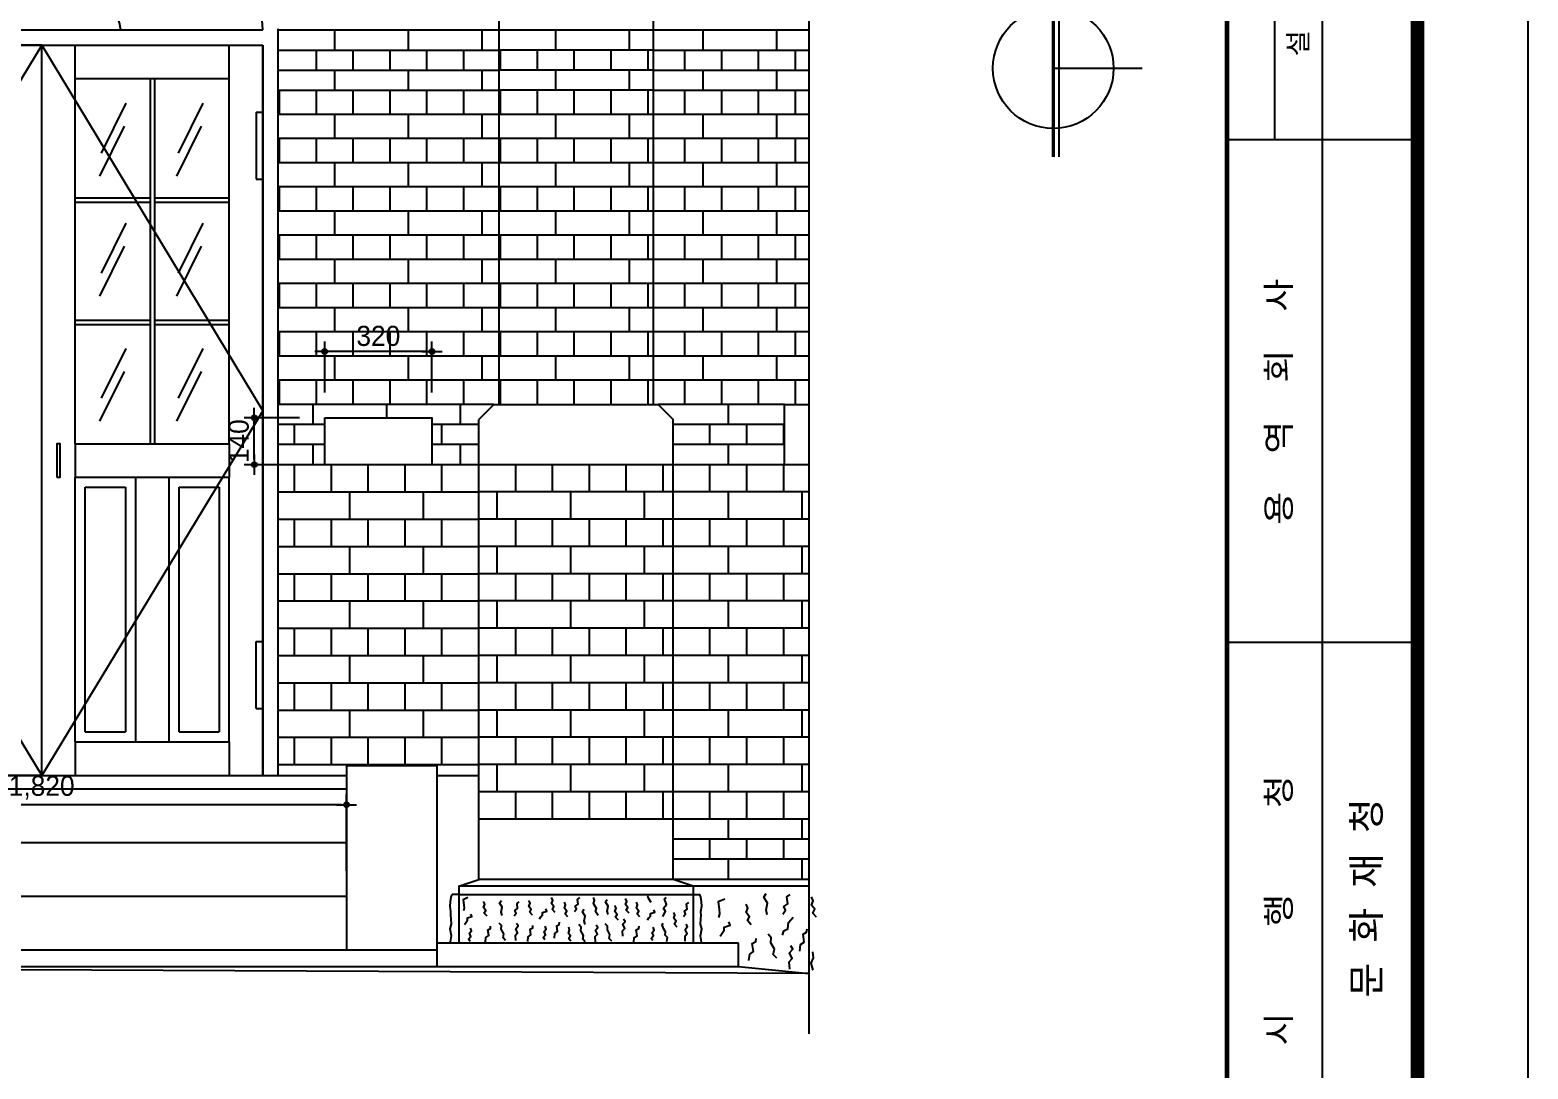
# Model space of a CAD drawing. Extents: x 139057 to 147967, y -162404 to -149789.
# Drawn here: x 143495 to 147967, y -159715 to -156614 of the extents above; entities that cross this region are included whole.
import ezdxf
from ezdxf.enums import TextEntityAlignment as Align

# ---------------------------------------------------------------- set-up
doc = ezdxf.new("R2010")
doc.units = 0
doc.header["$LTSCALE"] = 50
doc.header["$MEASUREMENT"] = 0
doc.header["$PDMODE"] = 35
doc.header["$PDSIZE"] = -10
doc.linetypes.add('CEN', pattern=[62, 60, -1, 0, -1])
doc.layers.get('0').update_dxf_attribs({"linetype": 'CONTINUOUS'})
doc.layers.get('DEFPOINTS').update_dxf_attribs({"linetype": 'CONTINUOUS'})
for name, color, linetype in [('COR', 4, 'CONTINUOUS'), ('DIM', 7, 'CONTINUOUS'), ('ele-3', 6, 'CONTINUOUS'), ('FIN', 5, 'CONTINUOUS'), ('h', 5, 'CONTINUOUS'), ('HAT', 5, 'CONTINUOUS'), ('TEX', 7, 'CONTINUOUS'), ('W-1', 3, 'CONTINUOUS'), ('W-2', 2, 'CONTINUOUS'), ('WAL', 3, 'CONTINUOUS'), ('WID', 4, 'CONTINUOUS'), ('중심선', 1, 'CEN')]:
    doc.layers.add(name, color=color, linetype=linetype)
doc.styles.add('HY울릉도M', font='HYWULM_0.TTF')
doc.styles.add('현창', font='HYWULM_0.TTF')
doc.dimstyles.new('ISO-25', dxfattribs={"dimscale": 20, "dimtxt": 4, "dimasz": 1, "dimexe": 2, "dimexo": 5, "dimtad": 1, "dimlunit": 6, "dimtxsty": '현창', "dimblk": 'DIMDOT', "dimcen": 2.5, "dimadec": 0, "dimazin": 0, "dimtfac": 1, "dimtmove": 0, "dimatfit": 3, "dimldrblk": 'DIMDOT', "dimfxl": 1, "dimarcsym": 0})

# ---------------------------------------------------------------- blocks, each defined once
blk = doc.blocks.new('20')
at = {"layer": 'COR', "linetype": 'Continuous'}
for p, q in [((252847, -53606), (252847, -57398)), ((262847, -53606), (262847, -57398)), ((282175, -54554), (262847, -54554)), ((308324, -55502), (230424, -55502)), ((308324, -55502), (230424, -55502))]:
    blk.add_line(p, q, dxfattribs=at)
at = {"layer": 'COR', "linetype": 'Continuous', "const_width": 270}
blk.add_lwpolyline([(230424, -2398), (230424, -57398), (308324, -57398), (308324, -2398)], close=True, dxfattribs=at)
at = {"layer": 'COR', "linetype": 'Continuous', "const_width": 94.8}
blk.add_lwpolyline([(308324, -53606), (230424, -53606)], dxfattribs=at)
at = {"layer": 'HAT'}
blk.add_line((226424, -59598), (310524, -59598), dxfattribs=at)
at = {"layer": 'WAL', "linetype": 'Continuous', "style": 'HY울릉도M', "width": 1.1}
for s, height, p in [('시         행         청', 474.35, (244822, -54873)), ('용    역    회    사', 474.35, (255184, -54873)), ('설   계', 379.5, (264501, -55211))]:
    blk.add_text(s, height=height, dxfattribs=at).set_placement(p)
at = {"layer": 'WAL', "linetype": 'Continuous', "style": 'HY울릉도M'}
blk.add_text('문  화  재  청', height=550, dxfattribs=at).set_placement((249739, -56656), align=Align.RIGHT)
blk = doc.blocks.new('DIMDOT')
at = {"linetype": 'Continuous'}
blk.add_line((-2, 0), (2, 0), dxfattribs=at)
for radius in [0.5, 0.25]:
    blk.add_circle((0, 0), radius, dxfattribs=at)
blk = doc.blocks.new('*D12')
at = {"color": 0, "lineweight": -2}
for p, q in [((142619.6, -159123.9), (142619.6, -158896.1)), ((144424.6, -158926.1), (142634.6, -158926.1)), ((144439.6, -159123.9), (144439.6, -158896.1))]:
    blk.add_line(p, q, dxfattribs=at)
at = {"layer": 'DEFPOINTS', "color": 0}
for p in [(142619.6, -158926.1), (142619.6, -159198.9), (144439.6, -159198.9)]:
    blk.add_point(p, dxfattribs=at)
at = {"color": 0, "lineweight": -2, "xscale": 15, "yscale": 15, "zscale": 15, "rotation": 180}
blk.add_blockref('DIMDOT', (142619.6, -158926.1), dxfattribs=at)
at = {"color": 0, "lineweight": -2, "xscale": 15, "yscale": 15, "zscale": 15}
blk.add_blockref('DIMDOT', (144439.6, -158926.1), dxfattribs=at)
at = {"color": 0, "insert": (143529.6, -158875.2), "char_height": 60, "attachment_point": 5, "style": '현창'}
blk.add_mtext('1,820', dxfattribs=at)
blk = doc.blocks.new('*D37')
at = {"color": 0, "lineweight": -2}
for p, q in [((144374.6, -157696.3), (144374.6, -157543.5)), ((144694.6, -157696.3), (144694.6, -157543.5)), ((144679.6, -157573.5), (144389.6, -157573.5))]:
    blk.add_line(p, q, dxfattribs=at)
at = {"layer": 'DEFPOINTS', "color": 0}
for p in [(144374.6, -157573.5), (144374.6, -157771.3), (144694.6, -157771.3)]:
    blk.add_point(p, dxfattribs=at)
at = {"color": 0, "lineweight": -2, "xscale": 15, "yscale": 15, "zscale": 15, "rotation": 180}
blk.add_blockref('DIMDOT', (144374.6, -157573.5), dxfattribs=at)
at = {"color": 0, "lineweight": -2, "xscale": 15, "yscale": 15, "zscale": 15}
blk.add_blockref('DIMDOT', (144694.6, -157573.5), dxfattribs=at)
at = {"color": 0, "insert": (144534.6, -157527.3), "char_height": 60, "attachment_point": 5, "style": '현창'}
blk.add_mtext('320', dxfattribs=at)
blk = doc.blocks.new('*D38')
at = {"color": 0, "lineweight": -2}
for p, q in [((144299.6, -157771.3), (144134.2, -157771.3)), ((144164.2, -157896.3), (144164.2, -157786.3)), ((144299.6, -157911.3), (144134.2, -157911.3))]:
    blk.add_line(p, q, dxfattribs=at)
at = {"layer": 'DEFPOINTS', "color": 0}
for p in [(144164.2, -157771.3), (144374.6, -157771.3), (144374.6, -157911.3)]:
    blk.add_point(p, dxfattribs=at)
at = {"color": 0, "lineweight": -2, "xscale": 15, "yscale": 15, "zscale": 15}
for p, rotation in [((144164.2, -157771.3), 90), ((144164.2, -157911.3), 270)]:
    blk.add_blockref('DIMDOT', p, dxfattribs=dict(at, rotation=rotation))
at = {"color": 0, "insert": (144118, -157841.3), "char_height": 60, "attachment_point": 5, "rotation": 90, "style": '현창'}
blk.add_mtext('140', dxfattribs=at)
blk = doc.blocks.new('*D48')
at = {"color": 0, "lineweight": -2}
for p, q in [((143529.6, -156583.9), (143529.6, -156279.3)), ((144189.6, -156583.9), (144189.6, -156279.3)), ((144174.6, -156309.3), (143544.6, -156309.3))]:
    blk.add_line(p, q, dxfattribs=at)
at = {"layer": 'DEFPOINTS', "color": 0}
for p in [(143529.6, -156309.3), (143529.6, -156658.9), (144189.6, -156658.9)]:
    blk.add_point(p, dxfattribs=at)
at = {"color": 0, "lineweight": -2, "xscale": 15, "yscale": 15, "zscale": 15, "rotation": 180}
blk.add_blockref('DIMDOT', (143529.6, -156309.3), dxfattribs=at)
at = {"color": 0, "lineweight": -2, "xscale": 15, "yscale": 15, "zscale": 15}
blk.add_blockref('DIMDOT', (144189.6, -156309.3), dxfattribs=at)
at = {"color": 0, "insert": (143863.7, -156263), "char_height": 60, "attachment_point": 5, "style": '현창'}
blk.add_mtext('660', dxfattribs=at)
blk = doc.blocks.new('*D49')
at = {"color": 0, "lineweight": -2}
for p, q in [((142869.6, -156583.9), (142869.6, -156279.3)), ((143529.6, -156583.9), (143529.6, -156279.3)), ((143514.6, -156309.3), (142884.6, -156309.3))]:
    blk.add_line(p, q, dxfattribs=at)
at = {"layer": 'DEFPOINTS', "color": 0}
for p in [(142869.6, -156309.3), (142869.6, -156658.9), (143529.6, -156658.9)]:
    blk.add_point(p, dxfattribs=at)
at = {"color": 0, "lineweight": -2, "xscale": 15, "yscale": 15, "zscale": 15, "rotation": 180}
blk.add_blockref('DIMDOT', (142869.6, -156309.3), dxfattribs=at)
at = {"color": 0, "lineweight": -2, "xscale": 15, "yscale": 15, "zscale": 15}
blk.add_blockref('DIMDOT', (143529.6, -156309.3), dxfattribs=at)
at = {"color": 0, "insert": (143216.8, -156263), "char_height": 60, "attachment_point": 5, "style": '현창'}
blk.add_mtext('660', dxfattribs=at)

msp = doc.modelspace()

# ---------------------------------------------------------------- linework, layer by layer
at = {"layer": 'DIM'}
for p, q in [((146566.528, -156992.514), (146566.528, -154929.403)), ((146549.385, -156728.069), (146815.099, -156728.069))]:
    msp.add_line(p, q, dxfattribs=at)
msp.add_lwpolyline([(145820.075, -152679.226), (145820.075, -156180.53), (145720.075, -156220.53), (145920.075, -156220.53), (145820.075, -156260.53), (145820.075, -159609.906)], dxfattribs=at)
msp.add_circle((146549.385, -156728.069), 180, dxfattribs=at)
at = {"layer": 'ele-3'}
for p, q in [((144234.564, -156613.886), (144894.564, -156613.886)), ((145354.564, -156613.886), (145820.075, -156613.886)), ((144234.564, -156673.886), (144894.564, -156673.886)), ((145354.564, -156673.886), (145820.075, -156673.886)), ((144234.564, -156733.886), (144894.564, -156733.886)), ((145354.564, -156733.886), (145820.075, -156733.886)), ((144234.564, -156793.886), (144894.564, -156793.886)), ((145354.564, -156793.886), (145820.075, -156793.886)), ((144879.564, -157731.307), (144234.564, -157731.307)), ((145747.064, -157731.307), (145369.564, -157731.307)), ((144374.564, -157791.307), (144234.564, -157791.307)), ((144834.564, -157791.307), (144694.564, -157791.307)), ((145747.064, -157791.307), (145414.564, -157791.307)), ((145524.564, -157851.307), (145524.564, -157791.307)), ((144374.564, -157851.307), (144234.564, -157851.307)), ((144834.564, -157851.307), (144694.564, -157851.307)), ((145747.064, -157851.307), (145414.564, -157851.307)), ((144834.564, -157911.307), (144234.564, -157911.307)), ((145747.064, -157911.307), (145414.564, -157911.307)), ((145820.075, -158968.886), (145414.564, -158968.886)), ((145820.075, -159028.886), (145414.564, -159028.886)), ((145820.075, -159088.886), (145414.564, -159088.886))]:
    msp.add_line(p, q, dxfattribs=at)
for points in [[(144339.564, -157791.307), (144339.564, -157731.307)], [(144559.564, -157771.307), (144559.564, -157731.307)], [(144779.564, -157791.307), (144779.564, -157731.307)], [(145579.564, -157791.307), (145579.564, -157731.307)], [(144284.564, -157851.307), (144284.564, -157791.307)], [(144724.564, -157851.307), (144724.564, -157791.307)], [(145634.564, -157851.307), (145634.564, -157791.307)], [(145744.564, -157851.307), (145744.564, -157791.307)], [(144339.564, -157911.307), (144339.564, -157851.307)], [(144779.564, -157911.307), (144779.564, -157851.307)], [(145579.564, -157911.307), (145579.564, -157851.307)], [(145579.564, -159028.886), (145579.564, -158968.886)], [(145799.564, -159028.886), (145799.564, -158968.886)], [(145524.564, -159088.886), (145524.564, -159028.886)], [(145634.564, -159088.886), (145634.564, -159028.886)], [(145744.564, -159088.886), (145744.564, -159028.886)], [(145579.564, -159148.886), (145579.564, -159088.886)], [(145799.564, -159148.886), (145799.564, -159088.886)]]:
    msp.add_lwpolyline(points, dxfattribs=at)
at = {"layer": 'FIN'}
msp.add_lwpolyline([(141321.136, -152679.226), (145820.075, -152679.226), (145820.075, -159429.82), (141321.136, -159408.886)], close=True, dxfattribs=at)
at = {"layer": 'h'}
for p, q in [((143780.59, -156832.402), (143706.963, -156981.3)), ((144010.295, -156832.402), (143936.669, -156981.3)), ((144894.564, -156865.995), (144234.564, -156865.995)), ((145820.075, -156865.995), (145354.564, -156865.995)), ((143775.57, -156900.997), (143701.944, -157049.895)), ((144005.276, -156900.997), (143931.65, -157049.895)), ((144894.564, -156938.104), (144234.564, -156938.104)), ((145820.075, -156938.104), (145354.564, -156938.104)), ((144894.564, -157010.214), (144234.564, -157010.214)), ((145820.075, -157010.214), (145354.564, -157010.214)), ((144894.564, -157082.323), (144234.564, -157082.323)), ((145820.075, -157082.323), (145354.564, -157082.323)), ((143780.59, -157190.444), (143706.963, -157339.342)), ((144010.295, -157190.444), (143936.669, -157339.342)), ((144894.564, -157154.432), (144234.564, -157154.432)), ((145820.075, -157154.432), (145354.564, -157154.432)), ((144894.564, -157226.542), (144234.564, -157226.542)), ((145820.075, -157226.542), (145354.564, -157226.542)), ((143775.57, -157259.039), (143701.944, -157407.937)), ((144005.276, -157259.039), (143931.65, -157407.937)), ((144894.564, -157298.651), (144234.564, -157298.651)), ((145820.075, -157298.651), (145354.564, -157298.651)), ((144894.564, -157370.761), (144234.564, -157370.761)), ((145820.075, -157370.761), (145354.564, -157370.761)), ((144894.564, -157442.87), (144234.564, -157442.87)), ((145820.075, -157442.87), (145354.564, -157442.87)), ((144894.564, -157514.979), (144234.564, -157514.979)), ((145820.075, -157514.979), (145354.564, -157514.979)), ((143780.59, -157564.36), (143706.963, -157713.258)), ((144010.295, -157564.36), (143936.669, -157713.258)), ((144894.564, -157587.089), (144234.564, -157587.089)), ((145820.075, -157587.089), (145354.564, -157587.089)), ((143775.57, -157632.955), (143701.944, -157781.853)), ((144005.276, -157632.955), (143931.65, -157781.853)), ((144894.564, -157659.198), (144234.564, -157659.198)), ((145820.075, -157659.198), (145354.564, -157659.198)), ((144234.564, -157992.66), (144834.564, -157992.66)), ((145820.075, -157992.66), (145414.564, -157992.66)), ((144234.564, -158074.012), (144834.564, -158074.012)), ((145820.075, -158074.012), (145414.564, -158074.012)), ((144234.564, -158155.364), (144834.564, -158155.364)), ((145820.075, -158155.364), (145414.564, -158155.364)), ((144234.564, -158236.716), (144834.564, -158236.716)), ((145820.075, -158236.716), (145414.564, -158236.716)), ((144234.564, -158318.068), (144834.564, -158318.068)), ((145820.075, -158318.068), (145414.564, -158318.068)), ((144234.564, -158399.42), (144834.564, -158399.42)), ((145820.075, -158399.42), (145414.564, -158399.42)), ((144234.564, -158480.773), (144834.564, -158480.773)), ((145820.075, -158480.773), (145414.564, -158480.773)), ((144234.564, -158562.125), (144834.564, -158562.125)), ((145820.075, -158562.125), (145414.564, -158562.125)), ((144234.564, -158643.477), (144834.564, -158643.477)), ((145820.075, -158643.477), (145414.564, -158643.477)), ((144234.564, -158724.829), (144834.564, -158724.829)), ((145820.075, -158724.829), (145414.564, -158724.829)), ((144234.564, -158806.181), (144834.564, -158806.181)), ((145820.075, -158806.181), (145414.564, -158806.181)), ((145820.075, -158887.533), (145414.564, -158887.533))]:
    msp.add_line(p, q, dxfattribs=at)
for points in [[(144404.564, -156673.886), (144404.564, -156613.886)], [(144624.564, -156673.886), (144624.564, -156613.886)], [(144844.564, -156673.886), (144844.564, -156613.886)], [(145504.564, -156673.886), (145504.564, -156613.886)], [(145724.564, -156673.886), (145724.564, -156613.886)], [(144349.564, -156733.886), (144349.564, -156673.886)], [(144459.564, -156733.886), (144459.564, -156673.886)], [(144569.564, -156733.886), (144569.564, -156673.886)], [(144679.564, -156733.886), (144679.564, -156673.886)], [(144789.564, -156733.886), (144789.564, -156673.886)], [(144899.564, -156733.886), (144899.564, -156673.886)], [(145449.564, -156733.886), (145449.564, -156673.886)], [(145559.564, -156733.886), (145559.564, -156673.886)], [(145669.564, -156733.886), (145669.564, -156673.886)], [(145779.564, -156733.886), (145779.564, -156673.886)], [(144404.564, -156793.886), (144404.564, -156733.886)], [(144624.564, -156793.886), (144624.564, -156733.886)], [(144844.564, -156793.886), (144844.564, -156733.886)], [(145504.564, -156793.886), (145504.564, -156733.886)], [(145724.564, -156793.886), (145724.564, -156733.886)], [(144239.564, -156865.995), (144239.564, -156793.886)], [(144349.564, -156865.995), (144349.564, -156793.886)], [(144459.564, -156865.995), (144459.564, -156793.886)], [(144569.564, -156865.995), (144569.564, -156793.886)], [(144679.564, -156865.995), (144679.564, -156793.886)], [(144789.564, -156865.995), (144789.564, -156793.886)], [(145449.564, -156865.995), (145449.564, -156793.886)], [(145559.564, -156865.995), (145559.564, -156793.886)], [(145669.564, -156865.995), (145669.564, -156793.886)], [(145779.564, -156865.995), (145779.564, -156793.886)], [(144404.564, -156938.104), (144404.564, -156865.995)], [(144624.564, -156938.104), (144624.564, -156865.995)], [(144844.564, -156938.104), (144844.564, -156865.995)], [(145504.564, -156938.104), (145504.564, -156865.995)], [(145724.564, -156938.104), (145724.564, -156865.995)], [(144239.564, -157010.214), (144239.564, -156938.104)], [(144349.564, -157010.214), (144349.564, -156938.104)], [(144459.564, -157010.214), (144459.564, -156938.104)], [(144569.564, -157010.214), (144569.564, -156938.104)], [(144679.564, -157010.214), (144679.564, -156938.104)], [(144789.564, -157010.214), (144789.564, -156938.104)], [(145449.564, -157010.214), (145449.564, -156938.104)], [(145559.564, -157010.214), (145559.564, -156938.104)], [(145669.564, -157010.214), (145669.564, -156938.104)], [(145779.564, -157010.214), (145779.564, -156938.104)], [(144404.564, -157082.323), (144404.564, -157010.214)], [(144624.564, -157082.323), (144624.564, -157010.214)], [(144844.564, -157082.323), (144844.564, -157010.214)], [(145504.564, -157082.323), (145504.564, -157010.214)], [(145724.564, -157082.323), (145724.564, -157010.214)], [(144239.564, -157154.432), (144239.564, -157082.323)], [(144349.564, -157154.432), (144349.564, -157082.323)], [(144459.564, -157154.432), (144459.564, -157082.323)], [(144569.564, -157154.432), (144569.564, -157082.323)], [(144679.564, -157154.432), (144679.564, -157082.323)], [(144789.564, -157154.432), (144789.564, -157082.323)], [(145449.564, -157154.432), (145449.564, -157082.323)], [(145559.564, -157154.432), (145559.564, -157082.323)], [(145669.564, -157154.432), (145669.564, -157082.323)], [(145779.564, -157154.432), (145779.564, -157082.323)], [(144404.564, -157226.542), (144404.564, -157154.432)], [(144624.564, -157226.542), (144624.564, -157154.432)], [(144844.564, -157226.542), (144844.564, -157154.432)], [(145504.564, -157226.542), (145504.564, -157154.432)], [(145724.564, -157226.542), (145724.564, -157154.432)], [(144239.564, -157298.651), (144239.564, -157226.542)], [(144349.564, -157298.651), (144349.564, -157226.542)], [(144459.564, -157298.651), (144459.564, -157226.542)], [(144569.564, -157298.651), (144569.564, -157226.542)], [(144679.564, -157298.651), (144679.564, -157226.542)], [(144789.564, -157298.651), (144789.564, -157226.542)], [(145449.564, -157298.651), (145449.564, -157226.542)], [(145559.564, -157298.651), (145559.564, -157226.542)], [(145669.564, -157298.651), (145669.564, -157226.542)], [(145779.564, -157298.651), (145779.564, -157226.542)], [(144404.564, -157370.761), (144404.564, -157298.651)], [(144624.564, -157370.761), (144624.564, -157298.651)], [(144844.564, -157370.761), (144844.564, -157298.651)], [(145504.564, -157370.761), (145504.564, -157298.651)], [(145724.564, -157370.761), (145724.564, -157298.651)], [(144239.564, -157442.87), (144239.564, -157370.761)], [(144349.564, -157442.87), (144349.564, -157370.761)], [(144459.564, -157442.87), (144459.564, -157370.761)], [(144569.564, -157442.87), (144569.564, -157370.761)], [(144679.564, -157442.87), (144679.564, -157370.761)], [(144789.564, -157442.87), (144789.564, -157370.761)], [(145449.564, -157442.87), (145449.564, -157370.761)], [(145559.564, -157442.87), (145559.564, -157370.761)], [(145669.564, -157442.87), (145669.564, -157370.761)], [(145779.564, -157442.87), (145779.564, -157370.761)], [(144404.564, -157514.979), (144404.564, -157442.87)], [(144624.564, -157514.979), (144624.564, -157442.87)], [(144844.564, -157514.979), (144844.564, -157442.87)], [(145504.564, -157514.979), (145504.564, -157442.87)], [(145724.564, -157514.979), (145724.564, -157442.87)], [(144239.564, -157587.089), (144239.564, -157514.979)], [(144349.564, -157587.089), (144349.564, -157514.979)], [(144459.564, -157587.089), (144459.564, -157514.979)], [(144569.564, -157587.089), (144569.564, -157514.979)], [(144679.564, -157587.089), (144679.564, -157514.979)], [(144789.564, -157587.089), (144789.564, -157514.979)], [(145449.564, -157587.089), (145449.564, -157514.979)], [(145559.564, -157587.089), (145559.564, -157514.979)], [(145669.564, -157587.089), (145669.564, -157514.979)], [(145779.564, -157587.089), (145779.564, -157514.979)], [(144404.564, -157659.198), (144404.564, -157587.089)], [(144624.564, -157659.198), (144624.564, -157587.089)], [(144844.564, -157659.198), (144844.564, -157587.089)], [(145504.564, -157659.198), (145504.564, -157587.089)], [(145724.564, -157659.198), (145724.564, -157587.089)], [(144239.564, -157731.307), (144239.564, -157659.198)], [(144349.564, -157731.307), (144349.564, -157659.198)], [(144459.564, -157731.307), (144459.564, -157659.198)], [(144569.564, -157731.307), (144569.564, -157659.198)], [(144679.564, -157731.307), (144679.564, -157659.198)], [(144789.564, -157731.307), (144789.564, -157659.198)], [(145449.564, -157731.307), (145449.564, -157659.198)], [(145559.564, -157731.307), (145559.564, -157659.198)], [(145669.564, -157731.307), (145669.564, -157659.198)], [(145779.564, -157731.307), (145779.564, -157659.198)], [(144284.564, -157992.66), (144284.564, -157911.307)], [(144394.564, -157992.66), (144394.564, -157911.307)], [(144504.564, -157992.66), (144504.564, -157911.307)], [(144614.564, -157992.66), (144614.564, -157911.307)], [(144724.564, -157992.66), (144724.564, -157911.307)], [(145524.564, -157992.66), (145524.564, -157911.307)], [(145634.564, -157992.66), (145634.564, -157911.307)], [(145744.564, -157992.66), (145744.564, -157911.307)], [(144449.564, -158074.012), (144449.564, -157992.66)], [(144669.564, -158074.012), (144669.564, -157992.66)], [(145579.564, -158074.012), (145579.564, -157992.66)], [(145799.564, -158074.012), (145799.564, -157992.66)], [(144284.564, -158155.364), (144284.564, -158074.012)], [(144394.564, -158155.364), (144394.564, -158074.012)], [(144504.564, -158155.364), (144504.564, -158074.012)], [(144614.564, -158155.364), (144614.564, -158074.012)], [(144724.564, -158155.364), (144724.564, -158074.012)], [(145524.564, -158155.364), (145524.564, -158074.012)], [(145634.564, -158155.364), (145634.564, -158074.012)], [(145744.564, -158155.364), (145744.564, -158074.012)], [(144449.564, -158236.716), (144449.564, -158155.364)], [(144669.564, -158236.716), (144669.564, -158155.364)], [(145579.564, -158236.716), (145579.564, -158155.364)], [(145799.564, -158236.716), (145799.564, -158155.364)], [(144284.564, -158318.068), (144284.564, -158236.716)], [(144394.564, -158318.068), (144394.564, -158236.716)], [(144504.564, -158318.068), (144504.564, -158236.716)], [(144614.564, -158318.068), (144614.564, -158236.716)], [(144724.564, -158318.068), (144724.564, -158236.716)], [(145524.564, -158318.068), (145524.564, -158236.716)], [(145634.564, -158318.068), (145634.564, -158236.716)], [(145744.564, -158318.068), (145744.564, -158236.716)], [(144449.564, -158399.42), (144449.564, -158318.068)], [(144669.564, -158399.42), (144669.564, -158318.068)], [(145579.564, -158399.42), (145579.564, -158318.068)], [(145799.564, -158399.42), (145799.564, -158318.068)], [(144284.564, -158480.773), (144284.564, -158399.42)], [(144394.564, -158480.773), (144394.564, -158399.42)], [(144504.564, -158480.773), (144504.564, -158399.42)], [(144614.564, -158480.773), (144614.564, -158399.42)], [(144724.564, -158480.773), (144724.564, -158399.42)], [(145524.564, -158480.773), (145524.564, -158399.42)], [(145634.564, -158480.773), (145634.564, -158399.42)], [(145744.564, -158480.773), (145744.564, -158399.42)], [(144449.564, -158562.125), (144449.564, -158480.773)], [(144669.564, -158562.125), (144669.564, -158480.773)], [(145579.564, -158562.125), (145579.564, -158480.773)], [(145799.564, -158562.125), (145799.564, -158480.773)], [(144284.564, -158643.477), (144284.564, -158562.125)], [(144394.564, -158643.477), (144394.564, -158562.125)], [(144504.564, -158643.477), (144504.564, -158562.125)], [(144614.564, -158643.477), (144614.564, -158562.125)], [(144724.564, -158643.477), (144724.564, -158562.125)], [(145524.564, -158643.477), (145524.564, -158562.125)], [(145634.564, -158643.477), (145634.564, -158562.125)], [(145744.564, -158643.477), (145744.564, -158562.125)], [(144449.564, -158724.829), (144449.564, -158643.477)], [(144669.564, -158724.829), (144669.564, -158643.477)], [(145579.564, -158724.829), (145579.564, -158643.477)], [(145799.564, -158724.829), (145799.564, -158643.477)], [(144284.564, -158806.181), (144284.564, -158724.829)], [(144394.564, -158806.181), (144394.564, -158724.829)], [(144504.564, -158806.181), (144504.564, -158724.829)], [(144614.564, -158806.181), (144614.564, -158724.829)], [(144724.564, -158806.181), (144724.564, -158724.829)], [(145524.564, -158806.181), (145524.564, -158724.829)], [(145634.564, -158806.181), (145634.564, -158724.829)], [(145744.564, -158806.181), (145744.564, -158724.829)], [(144449.564, -158808.886), (144449.564, -158806.181)], [(144669.564, -158808.886), (144669.564, -158806.181)], [(145579.564, -158887.533), (145579.564, -158806.181)], [(145799.564, -158887.533), (145799.564, -158806.181)], [(145524.564, -158968.886), (145524.564, -158887.533)], [(145634.564, -158968.886), (145634.564, -158887.533)], [(145744.564, -158968.886), (145744.564, -158887.533)], [(144802.069, -159203.411), (144788.058, -159209.635), (144790.004, -159224.807), (144790.393, -159235.311), (144788.447, -159243.091)], [(145062.296, -159247.431), (145054.123, -159238.484), (145058.793, -159230.314), (145051.788, -159221.366), (145055.29, -159211.641), (145051.788, -159203.472)], [(145120.393, -159245.269), (145125.906, -159237.188), (145122.598, -159228.739), (145130.683, -159223.229), (145129.213, -159208.536), (145135.828, -159203.393)], [(145190.612, -159256.497), (145182.506, -159244.465), (145185.945, -159235.872), (145177.102, -159220.649), (145180.05, -159210.827), (145176.365, -159203.461)], [(145348.823, -159217.532), (145341.916, -159207.358), (145339.735, -159201.545), (145336.645, -159200.273)], [(145383.687, -159259.97), (145391.342, -159245.014), (145386.122, -159234.927), (145394.821, -159223.797), (145389.254, -159207.45), (145394.821, -159202.929)], [(145695.603, -159254.363), (145691.977, -159240.245), (145695.914, -159220.032), (145685.368, -159202.134), (145692.371, -159191.365)], [(145742.215, -159252.389), (145749.844, -159241.204), (145745.267, -159229.509), (145756.457, -159221.883), (145754.422, -159201.546), (145763.578, -159194.428)], [(145842.437, -159262.052), (145831.125, -159249.668), (145837.589, -159238.36), (145827.893, -159225.976), (145832.741, -159212.515), (145827.893, -159201.208)], [(144858.952, -159258.644), (144850.778, -159249.697), (144855.449, -159241.527), (144848.443, -159232.58), (144851.946, -159222.854), (144848.443, -159214.685)], [(144904.087, -159257.097), (144901.467, -159246.896), (144904.312, -159232.293), (144896.693, -159219.362), (144901.752, -159211.581)], [(144939.991, -159257.897), (144945.504, -159249.816), (144942.196, -159241.367), (144950.281, -159235.857), (144948.811, -159221.164), (144955.426, -159216.021)], [(144994.583, -159255.602), (144986.41, -159246.654), (144991.08, -159238.485), (144984.075, -159229.537), (144987.577, -159219.812), (144984.075, -159211.642)], [(145015.761, -159267.804), (145020.042, -159261.191), (145024.713, -159254.967), (145024.713, -159247.964), (145037.556, -159244.074), (145034.832, -159237.072)], [(145100.644, -159260.689), (145092.471, -159251.742), (145097.141, -159243.572), (145090.136, -159234.625), (145093.638, -159224.899), (145090.136, -159216.73)], [(145151.529, -159283.153), (145148.909, -159272.953), (145151.754, -159258.349), (145144.135, -159245.418), (145149.194, -159237.637)], [(145220.337, -159254.104), (145217.717, -159243.904), (145220.562, -159229.3), (145212.943, -159216.369), (145218.002, -159208.588)], [(145251.089, -159271.054), (145242.916, -159262.107), (145247.586, -159253.937), (145240.581, -159244.989), (145244.083, -159235.264), (145240.581, -159227.094)], [(145283, -159250.291), (145274.827, -159241.343), (145279.497, -159233.174), (145272.492, -159224.226), (145275.994, -159214.501), (145272.492, -159206.331)], [(145315.472, -159260.723), (145307.298, -159251.776), (145311.969, -159243.606), (145304.963, -159234.659), (145308.466, -159224.933), (145304.963, -159216.764)], [(145337.736, -159270.368), (145342.017, -159263.755), (145346.687, -159257.53), (145346.687, -159250.528), (145359.531, -159246.638), (145356.806, -159239.635)], [(145426.709, -159291.284), (145418.536, -159282.337), (145423.206, -159274.167), (145416.201, -159265.22), (145419.703, -159255.494), (145416.201, -159247.325)], [(145445.85, -159259.928), (145451.362, -159251.846), (145448.055, -159243.397), (145456.14, -159237.888), (145454.67, -159223.194), (145461.285, -159218.051)], [(145568.789, -159207.791), (145549.396, -159216.406), (145552.089, -159237.406), (145552.628, -159251.944), (145549.935, -159262.712)], [(145647.519, -159284.239), (145636.207, -159271.855), (145642.671, -159260.548), (145632.975, -159248.164), (145637.822, -159234.703), (145632.975, -159223.396)], [(144791.95, -159283.549), (144796.231, -159276.936), (144800.901, -159270.712), (144800.901, -159263.709), (144813.744, -159259.819), (144811.02, -159252.817)], [(144854.22, -159336.067), (144855.777, -159322.062), (144863.95, -159316.616), (144861.226, -159299.499), (144869.01, -159295.22), (144869.788, -159288.217)], [(144914.491, -159331.003), (144906.707, -159323.222), (144909.042, -159311.552), (144901.648, -159297.547), (144902.037, -159287.043), (144895.421, -159279.263)], [(144944.941, -159331.048), (144944.206, -159315.253), (144950.453, -159308.273), (144944.574, -159296.151), (144951.924, -159287.703), (144947.146, -159281.091)], [(144980.522, -159334.393), (144982.079, -159320.388), (144990.252, -159314.942), (144987.528, -159297.825), (144995.311, -159293.546), (144996.09, -159286.543)], [(145031.705, -159329.154), (145026.646, -159322.541), (145033.651, -159313.982), (145029.759, -159304.646), (145035.986, -159297.643), (145032.873, -159289.085)], [(145060.004, -159324.101), (145061.561, -159310.096), (145069.734, -159304.65), (145067.01, -159287.533), (145074.794, -159283.254), (145075.572, -159276.251)], [(145108.99, -159333.469), (145103.487, -159326.338), (145108.379, -159317.577), (145102.671, -159310.445), (145105.525, -159299.443), (145103.079, -159291.904)], [(145152.324, -159335.506), (145144.54, -159327.726), (145146.875, -159316.055), (145139.481, -159302.05), (145139.87, -159291.547), (145133.254, -159283.766)], [(145182.774, -159335.552), (145182.039, -159319.756), (145188.286, -159312.777), (145182.407, -159300.655), (145189.756, -159292.206), (145184.979, -159285.594)], [(145231.127, -159333.033), (145223.344, -159325.252), (145225.679, -159313.582), (145218.284, -159299.577), (145218.673, -159289.074), (145212.057, -159281.293)], [(145264.416, -159317.981), (145263.681, -159302.186), (145269.928, -159295.206), (145264.048, -159283.084), (145271.398, -159274.636), (145266.621, -159268.024)], [(145297.158, -159336.423), (145298.715, -159322.418), (145306.888, -159316.972), (145304.164, -159299.855), (145311.948, -159295.576), (145312.726, -159288.574)], [(145353.68, -159331.718), (145348.62, -159325.105), (145355.626, -159316.546), (145351.734, -159307.21), (145357.961, -159300.207), (145354.847, -159291.649)], [(145395.314, -159334.146), (145398.098, -159322.669), (145390.443, -159315.713), (145391.835, -159305.974), (145385.919, -159295.887), (145382.092, -159284.409), (145385.223, -159279.54)], [(145450.8, -159333.079), (145450.065, -159317.283), (145456.312, -159310.304), (145450.432, -159298.182), (145457.782, -159289.733), (145453.004, -159283.121)], [(145554.783, -159318.71), (145560.708, -159309.556), (145567.172, -159300.941), (145567.172, -159291.25), (145584.949, -159285.865), (145581.178, -159276.173)], [(145741.205, -159315.648), (145744.962, -159302.127), (145757.362, -159296.118), (145758.865, -159277.714), (145773.143, -159261.564)], [(144808.678, -159334.405), (144803.619, -159327.791), (144810.624, -159319.233), (144806.732, -159309.897), (144812.959, -159302.894), (144809.846, -159294.336)], [(145640.97, -159391.399), (145643.125, -159372.015), (145654.437, -159364.477), (145650.667, -159340.786), (145661.44, -159334.863), (145662.518, -159325.171)], [(145724.39, -159384.389), (145713.617, -159373.62), (145716.849, -159357.467), (145706.615, -159338.083), (145707.153, -159323.546), (145697.996, -159312.777)], [(145792.66, -159362.888), (145794.815, -159343.504), (145806.127, -159335.966), (145802.357, -159312.274), (145813.13, -159306.352), (145814.208, -159296.66)], [(145762.425, -159416.809), (145761.407, -159394.947), (145770.054, -159385.287), (145761.916, -159368.509), (145772.089, -159356.815), (145765.476, -159347.664)], [(145832.09, -159419.436), (145826.529, -159398.594), (145833.202, -159382.754), (145831.812, -159364.969)]]:
    msp.add_lwpolyline(points, dxfattribs=at)
at = {"layer": 'HAT'}
for p, q in [((143629.564, -156758.886), (143629.564, -156658.886)), ((144089.564, -156758.886), (144089.564, -156658.886)), ((143629.564, -157848.886), (143629.564, -157948.886)), ((144089.564, -157848.886), (144089.564, -157948.886)), ((143809.564, -157948.886), (143909.564, -157948.886)), ((143629.564, -158738.886), (143629.564, -158838.886)), ((143809.564, -158738.886), (143909.564, -158738.886)), ((144089.564, -158738.886), (144089.564, -158838.886)), ((144774.564, -159168.886), (144834.564, -159148.886)), ((145414.564, -159148.886), (144834.564, -159148.886)), ((145820.075, -159148.886), (145414.564, -159148.886)), ((145474.564, -159168.886), (145414.564, -159148.886)), ((144774.564, -159193.886), (145474.564, -159193.886)), ((144774.564, -159193.886), (144774.564, -159338.886)), ((145474.564, -159193.886), (145474.564, -159338.886))]:
    msp.add_line(p, q, dxfattribs=at)
msp.add_lwpolyline([(143574.564, -157948.886), (143584.564, -157948.886), (143584.564, -157848.886), (143574.564, -157848.886)], close=True, dxfattribs=at)
at = {"layer": 'TEX', "const_width": 10.286}
msp.add_lwpolyline([(146549.385, -156993.069), (146549.385, -154930.42)], dxfattribs=at)
at = {"layer": 'W-1'}
for p, q in [((144894.564, -154263.886), (144894.564, -157731.307)), ((145354.564, -154263.886), (145354.564, -157731.307)), ((144879.564, -157731.307), (144834.564, -157776.307)), ((144879.564, -157731.307), (145369.564, -157731.307)), ((145369.564, -157731.307), (145414.564, -157776.307)), ((144834.564, -159148.886), (144834.564, -157776.307)), ((145414.564, -159148.886), (145414.564, -157776.307)), ((145414.564, -157911.307), (144834.564, -157911.307))]:
    msp.add_line(p, q, dxfattribs=at)
at = {"layer": 'W-2'}
for p, q in [((141321.136, -159408.886), (145609.564, -159408.886)), ((145609.564, -159408.886), (145820.075, -159429.82))]:
    msp.add_line(p, q, dxfattribs=at)
at = {"layer": 'WID'}
for p, q in [((142869.564, -156613.886), (144189.564, -156613.886)), ((144234.564, -156610.664), (144234.564, -158838.886)), ((144234.564, -156613.886), (144234.564, -158838.886)), ((144894.564, -156613.886), (145354.564, -156613.886)), ((142869.564, -156658.886), (143529.564, -156658.886)), ((143529.564, -156658.886), (142869.564, -156658.886)), ((143529.564, -158838.886), (143529.564, -156658.886)), ((143529.564, -156658.886), (144189.564, -156658.886)), ((143529.564, -156658.886), (144189.564, -156658.886)), ((144189.564, -158838.886), (144189.564, -156658.886)), ((144189.564, -156658.886), (144189.564, -158838.886)), ((145354.564, -156673.886), (144894.564, -156673.886)), ((145354.564, -156733.886), (144894.564, -156733.886)), ((143629.564, -157848.886), (143629.564, -156758.886)), ((143629.564, -156758.886), (144089.564, -156758.886)), ((143853.064, -156758.886), (143853.064, -157848.886)), ((143866.064, -156758.886), (143866.064, -157848.886)), ((144089.564, -157848.886), (144089.564, -156758.886)), ((145354.564, -156793.886), (144894.564, -156793.886)), ((144169.564, -156858.886), (144169.564, -157058.886)), ((144169.564, -156858.886), (144189.564, -156858.886)), ((145354.564, -156865.995), (144894.564, -156865.995)), ((145354.564, -156938.104), (144894.564, -156938.104)), ((145354.564, -157010.214), (144894.564, -157010.214)), ((144169.564, -157058.886), (144189.564, -157058.886)), ((145354.564, -157082.323), (144894.564, -157082.323)), ((143853.064, -157115.719), (143629.564, -157115.719)), ((143853.064, -157128.719), (143629.564, -157128.719)), ((144089.564, -157115.719), (143866.064, -157115.719)), ((144089.564, -157128.719), (143866.064, -157128.719)), ((145354.564, -157154.432), (144894.564, -157154.432)), ((145354.564, -157226.542), (144894.564, -157226.542)), ((145354.564, -157298.651), (144894.564, -157298.651)), ((145354.564, -157370.761), (144894.564, -157370.761)), ((145354.564, -157442.87), (144894.564, -157442.87)), ((143853.064, -157481.214), (143629.564, -157481.214)), ((143853.064, -157494.214), (143629.564, -157494.214)), ((144089.564, -157481.214), (143866.064, -157481.214)), ((144089.564, -157494.214), (143866.064, -157494.214)), ((145354.564, -157514.979), (144894.564, -157514.979)), ((145354.564, -157587.089), (144894.564, -157587.089)), ((145354.564, -157659.198), (144894.564, -157659.198)), ((145747.064, -157731.307), (145820.075, -157731.307)), ((145747.064, -157911.307), (145747.064, -157731.307)), ((143629.564, -157848.886), (144089.564, -157848.886)), ((143629.564, -158738.886), (143629.564, -157948.886)), ((143629.564, -157948.886), (143809.564, -157948.886)), ((143809.564, -157948.886), (143809.564, -158738.886)), ((143909.564, -157948.886), (143909.564, -158738.886)), ((143909.564, -157948.886), (144089.564, -157948.886)), ((144089.564, -158738.886), (144089.564, -157948.886)), ((145414.564, -157911.307), (144834.564, -157911.307)), ((145820.075, -157911.307), (145747.064, -157911.307)), ((143659.564, -158708.886), (143659.564, -157978.886)), ((143659.564, -157978.886), (143779.564, -157978.886)), ((143779.564, -157978.886), (143779.564, -158708.886)), ((143939.564, -158708.886), (143939.564, -157978.886)), ((143939.564, -157978.886), (144059.564, -157978.886)), ((144059.564, -157978.886), (144059.564, -158708.886)), ((145414.564, -157992.66), (144834.564, -157992.66)), ((145414.564, -158074.012), (144834.564, -158074.012)), ((145414.564, -158155.364), (144834.564, -158155.364)), ((145414.564, -158236.716), (144834.564, -158236.716)), ((145414.564, -158318.068), (144834.564, -158318.068)), ((145414.564, -158399.42), (144834.564, -158399.42)), ((144169.564, -158638.886), (144169.564, -158438.886)), ((144169.564, -158438.886), (144189.564, -158438.886)), ((145414.564, -158480.773), (144834.564, -158480.773)), ((145414.564, -158562.125), (144834.564, -158562.125)), ((144169.564, -158638.886), (144189.564, -158638.886)), ((145414.564, -158643.477), (144834.564, -158643.477)), ((143659.564, -158708.886), (143779.564, -158708.886)), ((143939.564, -158708.886), (144059.564, -158708.886)), ((143629.564, -158738.886), (143809.564, -158738.886)), ((143909.564, -158738.886), (144089.564, -158738.886)), ((145414.564, -158724.829), (144834.564, -158724.829)), ((142619.564, -158838.886), (144439.564, -158838.886)), ((142824.564, -158838.886), (144234.564, -158838.886)), ((143529.564, -158838.886), (142869.564, -158838.886)), ((143529.564, -158838.886), (144189.564, -158838.886)), ((143529.564, -158838.886), (144234.564, -158838.886)), ((144439.564, -158808.886), (144439.564, -159358.886)), ((144439.564, -158808.886), (144709.564, -158808.886)), ((144709.564, -158808.886), (144709.564, -159408.886)), ((144709.564, -158838.886), (144834.564, -158838.886)), ((145414.564, -158806.181), (144834.564, -158806.181)), ((142619.564, -158878.886), (144439.564, -158878.886)), ((145414.564, -158887.533), (144834.564, -158887.533)), ((145414.564, -158968.886), (144834.564, -158968.886)), ((142619.564, -159038.886), (144439.564, -159038.886)), ((142619.564, -159198.886), (144439.564, -159198.886)), ((144774.564, -159193.886), (144754.564, -159193.886)), ((145474.564, -159168.886), (144774.564, -159168.886)), ((144774.564, -159168.886), (144774.564, -159193.886)), ((145820.075, -159168.886), (145474.564, -159168.886)), ((145474.564, -159168.886), (145474.564, -159193.886)), ((145474.564, -159193.886), (145494.564, -159193.886)), ((142349.564, -159358.886), (144709.564, -159358.886)), ((145609.564, -159338.886), (144709.564, -159338.886)), ((145609.564, -159408.886), (145609.564, -159338.886))]:
    msp.add_line(p, q, dxfattribs=at)
for points in [[(145064.564, -156673.886), (145064.564, -156613.886)], [(145284.564, -156673.886), (145284.564, -156613.886)], [(145009.564, -156733.886), (145009.564, -156673.886)], [(145119.564, -156733.886), (145119.564, -156673.886)], [(145229.564, -156733.886), (145229.564, -156673.886)], [(145339.564, -156733.886), (145339.564, -156673.886)], [(145064.564, -156793.886), (145064.564, -156733.886)], [(145284.564, -156793.886), (145284.564, -156733.886)], [(144899.564, -156865.995), (144899.564, -156793.886)], [(145009.564, -156865.995), (145009.564, -156793.886)], [(145119.564, -156865.995), (145119.564, -156793.886)], [(145229.564, -156865.995), (145229.564, -156793.886)], [(145339.564, -156865.995), (145339.564, -156793.886)], [(145064.564, -156938.104), (145064.564, -156865.995)], [(145284.564, -156938.104), (145284.564, -156865.995)], [(144899.564, -157010.214), (144899.564, -156938.104)], [(145009.564, -157010.214), (145009.564, -156938.104)], [(145119.564, -157010.214), (145119.564, -156938.104)], [(145229.564, -157010.214), (145229.564, -156938.104)], [(145339.564, -157010.214), (145339.564, -156938.104)], [(145064.564, -157082.323), (145064.564, -157010.214)], [(145284.564, -157082.323), (145284.564, -157010.214)], [(144899.564, -157154.432), (144899.564, -157082.323)], [(145009.564, -157154.432), (145009.564, -157082.323)], [(145119.564, -157154.432), (145119.564, -157082.323)], [(145229.564, -157154.432), (145229.564, -157082.323)], [(145339.564, -157154.432), (145339.564, -157082.323)], [(145064.564, -157226.542), (145064.564, -157154.432)], [(145284.564, -157226.542), (145284.564, -157154.432)], [(144899.564, -157298.651), (144899.564, -157226.542)], [(145009.564, -157298.651), (145009.564, -157226.542)], [(145119.564, -157298.651), (145119.564, -157226.542)], [(145229.564, -157298.651), (145229.564, -157226.542)], [(145339.564, -157298.651), (145339.564, -157226.542)], [(145064.564, -157370.761), (145064.564, -157298.651)], [(145284.564, -157370.761), (145284.564, -157298.651)], [(144899.564, -157442.87), (144899.564, -157370.761)], [(145009.564, -157442.87), (145009.564, -157370.761)], [(145119.564, -157442.87), (145119.564, -157370.761)], [(145229.564, -157442.87), (145229.564, -157370.761)], [(145339.564, -157442.87), (145339.564, -157370.761)], [(145064.564, -157514.979), (145064.564, -157442.87)], [(145284.564, -157514.979), (145284.564, -157442.87)], [(144899.564, -157587.089), (144899.564, -157514.979)], [(145009.564, -157587.089), (145009.564, -157514.979)], [(145119.564, -157587.089), (145119.564, -157514.979)], [(145229.564, -157587.089), (145229.564, -157514.979)], [(145339.564, -157587.089), (145339.564, -157514.979)], [(145064.564, -157659.198), (145064.564, -157587.089)], [(145284.564, -157659.198), (145284.564, -157587.089)], [(144899.564, -157731.307), (144899.564, -157659.198)], [(145009.564, -157731.307), (145009.564, -157659.198)], [(145119.564, -157731.307), (145119.564, -157659.198)], [(145229.564, -157731.307), (145229.564, -157659.198)], [(145339.564, -157731.307), (145339.564, -157659.198)], [(144944.564, -157992.66), (144944.564, -157911.307)], [(145054.564, -157992.66), (145054.564, -157911.307)], [(145164.564, -157992.66), (145164.564, -157911.307)], [(145274.564, -157992.66), (145274.564, -157911.307)], [(145384.564, -157992.66), (145384.564, -157911.307)], [(144889.564, -158074.012), (144889.564, -157992.66)], [(145109.564, -158074.012), (145109.564, -157992.66)], [(145329.564, -158074.012), (145329.564, -157992.66)], [(144944.564, -158155.364), (144944.564, -158074.012)], [(145054.564, -158155.364), (145054.564, -158074.012)], [(145164.564, -158155.364), (145164.564, -158074.012)], [(145274.564, -158155.364), (145274.564, -158074.012)], [(145384.564, -158155.364), (145384.564, -158074.012)], [(144889.564, -158236.716), (144889.564, -158155.364)], [(145109.564, -158236.716), (145109.564, -158155.364)], [(145329.564, -158236.716), (145329.564, -158155.364)], [(144944.564, -158318.068), (144944.564, -158236.716)], [(145054.564, -158318.068), (145054.564, -158236.716)], [(145164.564, -158318.068), (145164.564, -158236.716)], [(145274.564, -158318.068), (145274.564, -158236.716)], [(145384.564, -158318.068), (145384.564, -158236.716)], [(144889.564, -158399.42), (144889.564, -158318.068)], [(145109.564, -158399.42), (145109.564, -158318.068)], [(145329.564, -158399.42), (145329.564, -158318.068)], [(144944.564, -158480.773), (144944.564, -158399.42)], [(145054.564, -158480.773), (145054.564, -158399.42)], [(145164.564, -158480.773), (145164.564, -158399.42)], [(145274.564, -158480.773), (145274.564, -158399.42)], [(145384.564, -158480.773), (145384.564, -158399.42)], [(144889.564, -158562.125), (144889.564, -158480.773)], [(145109.564, -158562.125), (145109.564, -158480.773)], [(145329.564, -158562.125), (145329.564, -158480.773)], [(144944.564, -158643.477), (144944.564, -158562.125)], [(145054.564, -158643.477), (145054.564, -158562.125)], [(145164.564, -158643.477), (145164.564, -158562.125)], [(145274.564, -158643.477), (145274.564, -158562.125)], [(145384.564, -158643.477), (145384.564, -158562.125)], [(144889.564, -158724.829), (144889.564, -158643.477)], [(145109.564, -158724.829), (145109.564, -158643.477)], [(145329.564, -158724.829), (145329.564, -158643.477)], [(144944.564, -158806.181), (144944.564, -158724.829)], [(145054.564, -158806.181), (145054.564, -158724.829)], [(145164.564, -158806.181), (145164.564, -158724.829)], [(145274.564, -158806.181), (145274.564, -158724.829)], [(145384.564, -158806.181), (145384.564, -158724.829)], [(144889.564, -158887.533), (144889.564, -158806.181)], [(145109.564, -158887.533), (145109.564, -158806.181)], [(145329.564, -158887.533), (145329.564, -158806.181)], [(144944.564, -158968.886), (144944.564, -158887.533)], [(145054.564, -158968.886), (145054.564, -158887.533)], [(145164.564, -158968.886), (145164.564, -158887.533)], [(145274.564, -158968.886), (145274.564, -158887.533)], [(145384.564, -158968.886), (145384.564, -158887.533)], [(144750.84, -159338.886), (144750.261, -159334.948), (144752.919, -159317.327), (144748.936, -159296.256), (144753.198, -159282.313), (144751.569, -159266.748), (144751.079, -159256.641), (144751.41, -159244.922), (144748.97, -159229.067), (144750.19, -159215.652), (144752.145, -159202.283), (144754.564, -159193.886)], [(145498.289, -159338.886), (145498.867, -159334.948), (145496.209, -159317.327), (145500.192, -159296.256), (145495.93, -159282.313), (145497.559, -159266.748), (145498.049, -159256.641), (145497.718, -159244.922), (145500.159, -159229.067), (145498.938, -159215.652), (145496.983, -159202.283), (145494.564, -159193.886)]]:
    msp.add_lwpolyline(points, dxfattribs=at)
msp.add_lwpolyline([(144374.564, -157771.307), (144694.564, -157771.307), (144694.564, -157911.307), (144374.564, -157911.307)], close=True, dxfattribs=at)
for centre, radius, start, end in [((143532.975, -156652.2), 657.817, 3.339065, 81.137316), ((143526.152, -156652.2), 242.815, 9.07871, 170.92129)]:
    msp.add_arc(centre, radius, start, end, dxfattribs=at)
at = {"layer": '중심선'}
for p, q in [((143529.564, -156658.886), (142869.564, -157750.496)), ((143529.564, -156658.886), (144189.564, -157750.496)), ((142869.564, -157750.496), (143529.564, -158838.886)), ((144189.564, -157750.496), (143529.564, -158838.886))]:
    msp.add_line(p, q, dxfattribs=at)

# ---------------------------------------------------------------- block references
at = {"layer": 'WAL', "xscale": 0.1500000000232831, "yscale": 0.1500000000232831, "zscale": 0.15, "rotation": 90}
msp.add_blockref('20', (139026.823, -196367.92), dxfattribs=at)

# ---------------------------------------------------------------- dimensions: what is measured, and where the dimension line sits
for base, p1, p2, angle, picture, middle in [((142869.564, -156309.251), (143529.564, -156658.886), (142869.564, -156658.886), 180, '*D49', (143216.828, -156309.251)), ((143529.564, -156309.251), (144189.564, -156658.886), (143529.564, -156658.886), 180, '*D48', (143863.706, -156309.251)), ((144374.564, -157573.504), (144694.564, -157771.307), (144374.564, -157771.307), 180, '*D37', (144534.564, -157573.504)), ((144164.229, -157771.307), (144374.564, -157911.307), (144374.564, -157771.307), 90, '*D38', (144164.229, -157841.307)), ((142619.564, -158926.082), (144439.564, -159198.886), (142619.564, -159198.886), 180, '*D12', (143529.564, -158926.082))]:
    dim = msp.add_linear_dim(base=base, p1=p1, p2=p2, angle=angle, dimstyle='ISO-25', override={"dimscale": 15, "dimtxt": 4, "dimasz": 1, "dimexe": 2, "dimexo": 5, "dimgap": 1, "dimlunit": 6, "dimdle": 2, "dimtix": 1})
    dim.commit()
    dim.dimension.update_dxf_attribs({"geometry": picture, "text_midpoint": middle, "dimtype": 128})

doc.saveas('drawing.dxf')
